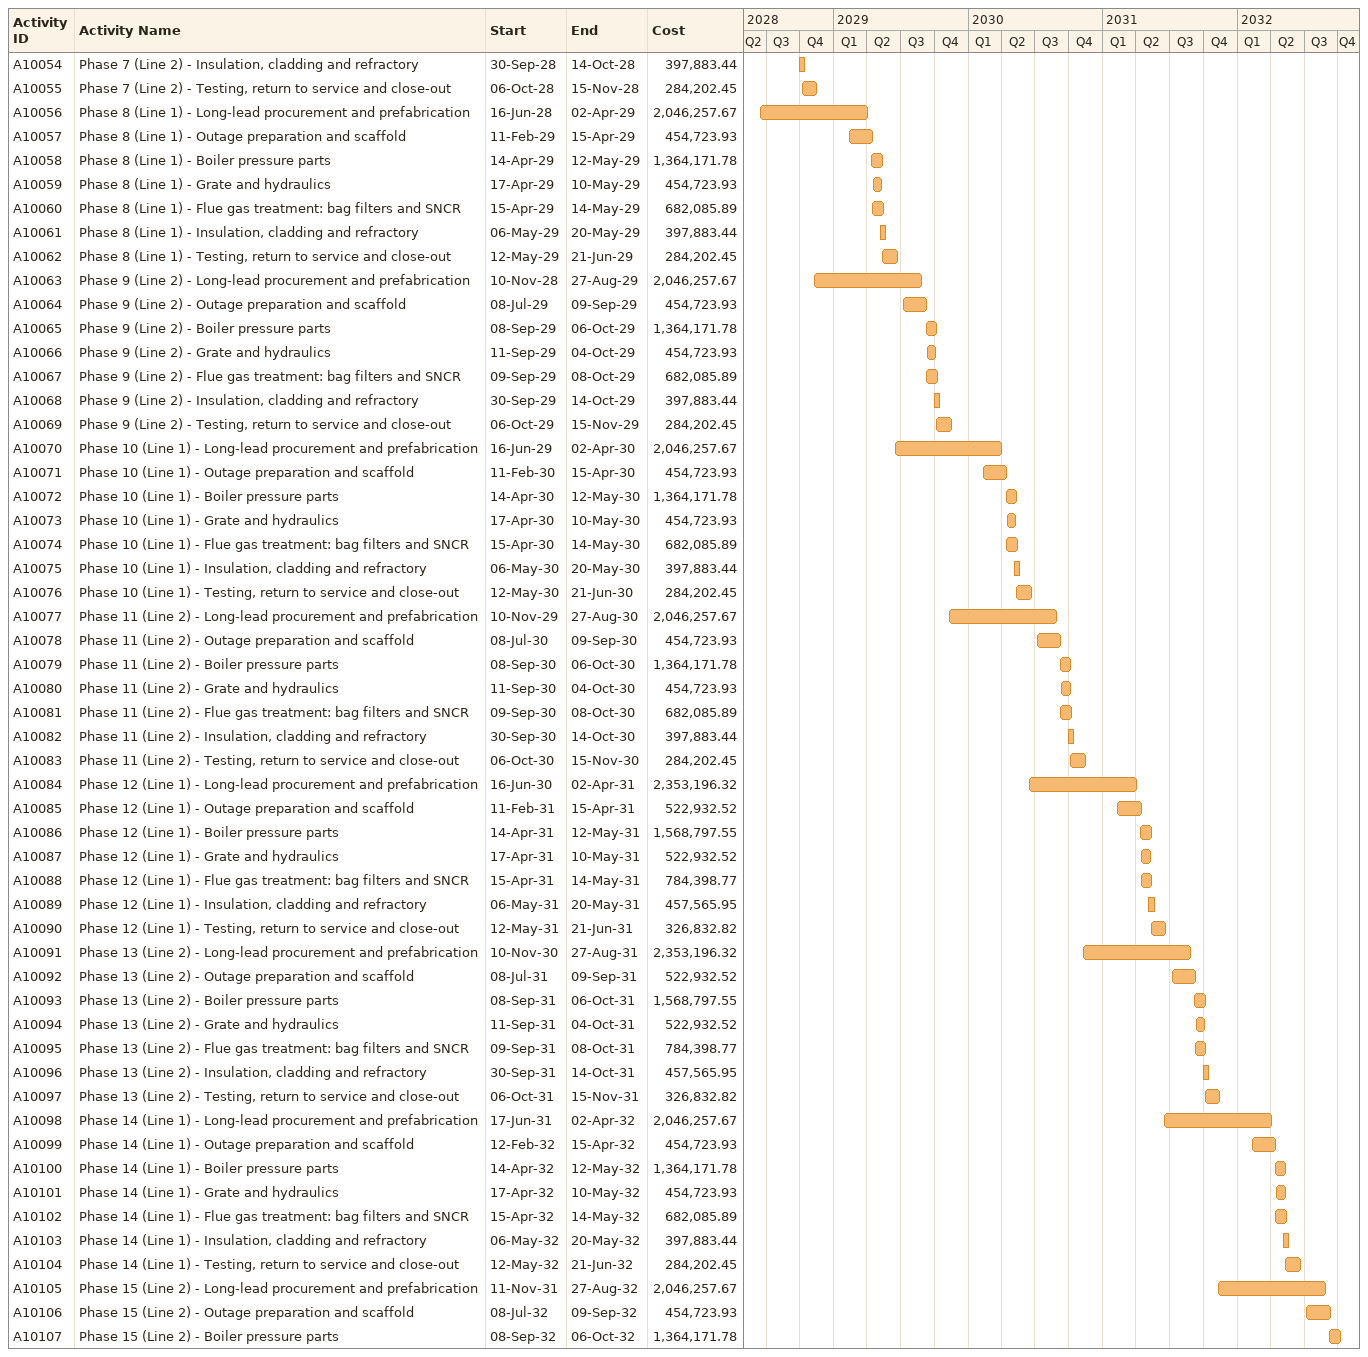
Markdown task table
| ID | Task | Start | Finish | Cost |
|---|---|---|---|---|
| A10054 | Phase 7 (Line 2) - Insulation, cladding and refractory | 2028-09-30 | 2028-10-14 | 397883.44 |
| A10055 | Phase 7 (Line 2) - Testing, return to service and close-out | 2028-10-06 | 2028-11-15 | 284202.45 |
| A10056 | Phase 8 (Line 1) - Long-lead procurement and prefabrication | 2028-06-16 | 2029-04-02 | 2046257.67 |
| A10057 | Phase 8 (Line 1) - Outage preparation and scaffold | 2029-02-11 | 2029-04-15 | 454723.93 |
| A10058 | Phase 8 (Line 1) - Boiler pressure parts | 2029-04-14 | 2029-05-12 | 1364171.78 |
| A10059 | Phase 8 (Line 1) - Grate and hydraulics | 2029-04-17 | 2029-05-10 | 454723.93 |
| A10060 | Phase 8 (Line 1) - Flue gas treatment: bag filters and SNCR | 2029-04-15 | 2029-05-14 | 682085.89 |
| A10061 | Phase 8 (Line 1) - Insulation, cladding and refractory | 2029-05-06 | 2029-05-20 | 397883.44 |
| A10062 | Phase 8 (Line 1) - Testing, return to service and close-out | 2029-05-12 | 2029-06-21 | 284202.45 |
| A10063 | Phase 9 (Line 2) - Long-lead procurement and prefabrication | 2028-11-10 | 2029-08-27 | 2046257.67 |
| A10064 | Phase 9 (Line 2) - Outage preparation and scaffold | 2029-07-08 | 2029-09-09 | 454723.93 |
| A10065 | Phase 9 (Line 2) - Boiler pressure parts | 2029-09-08 | 2029-10-06 | 1364171.78 |
| A10066 | Phase 9 (Line 2) - Grate and hydraulics | 2029-09-11 | 2029-10-04 | 454723.93 |
| A10067 | Phase 9 (Line 2) - Flue gas treatment: bag filters and SNCR | 2029-09-09 | 2029-10-08 | 682085.89 |
| A10068 | Phase 9 (Line 2) - Insulation, cladding and refractory | 2029-09-30 | 2029-10-14 | 397883.44 |
| A10069 | Phase 9 (Line 2) - Testing, return to service and close-out | 2029-10-06 | 2029-11-15 | 284202.45 |
| A10070 | Phase 10 (Line 1) - Long-lead procurement and prefabrication | 2029-06-16 | 2030-04-02 | 2046257.67 |
| A10071 | Phase 10 (Line 1) - Outage preparation and scaffold | 2030-02-11 | 2030-04-15 | 454723.93 |
| A10072 | Phase 10 (Line 1) - Boiler pressure parts | 2030-04-14 | 2030-05-12 | 1364171.78 |
| A10073 | Phase 10 (Line 1) - Grate and hydraulics | 2030-04-17 | 2030-05-10 | 454723.93 |
| A10074 | Phase 10 (Line 1) - Flue gas treatment: bag filters and SNCR | 2030-04-15 | 2030-05-14 | 682085.89 |
| A10075 | Phase 10 (Line 1) - Insulation, cladding and refractory | 2030-05-06 | 2030-05-20 | 397883.44 |
| A10076 | Phase 10 (Line 1) - Testing, return to service and close-out | 2030-05-12 | 2030-06-21 | 284202.45 |
| A10077 | Phase 11 (Line 2) - Long-lead procurement and prefabrication | 2029-11-10 | 2030-08-27 | 2046257.67 |
| A10078 | Phase 11 (Line 2) - Outage preparation and scaffold | 2030-07-08 | 2030-09-09 | 454723.93 |
| A10079 | Phase 11 (Line 2) - Boiler pressure parts | 2030-09-08 | 2030-10-06 | 1364171.78 |
| A10080 | Phase 11 (Line 2) - Grate and hydraulics | 2030-09-11 | 2030-10-04 | 454723.93 |
| A10081 | Phase 11 (Line 2) - Flue gas treatment: bag filters and SNCR | 2030-09-09 | 2030-10-08 | 682085.89 |
| A10082 | Phase 11 (Line 2) - Insulation, cladding and refractory | 2030-09-30 | 2030-10-14 | 397883.44 |
| A10083 | Phase 11 (Line 2) - Testing, return to service and close-out | 2030-10-06 | 2030-11-15 | 284202.45 |
| A10084 | Phase 12 (Line 1) - Long-lead procurement and prefabrication | 2030-06-16 | 2031-04-02 | 2353196.32 |
| A10085 | Phase 12 (Line 1) - Outage preparation and scaffold | 2031-02-11 | 2031-04-15 | 522932.52 |
| A10086 | Phase 12 (Line 1) - Boiler pressure parts | 2031-04-14 | 2031-05-12 | 1568797.55 |
| A10087 | Phase 12 (Line 1) - Grate and hydraulics | 2031-04-17 | 2031-05-10 | 522932.52 |
| A10088 | Phase 12 (Line 1) - Flue gas treatment: bag filters and SNCR | 2031-04-15 | 2031-05-14 | 784398.77 |
| A10089 | Phase 12 (Line 1) - Insulation, cladding and refractory | 2031-05-06 | 2031-05-20 | 457565.95 |
| A10090 | Phase 12 (Line 1) - Testing, return to service and close-out | 2031-05-12 | 2031-06-21 | 326832.82 |
| A10091 | Phase 13 (Line 2) - Long-lead procurement and prefabrication | 2030-11-10 | 2031-08-27 | 2353196.32 |
| A10092 | Phase 13 (Line 2) - Outage preparation and scaffold | 2031-07-08 | 2031-09-09 | 522932.52 |
| A10093 | Phase 13 (Line 2) - Boiler pressure parts | 2031-09-08 | 2031-10-06 | 1568797.55 |
| A10094 | Phase 13 (Line 2) - Grate and hydraulics | 2031-09-11 | 2031-10-04 | 522932.52 |
| A10095 | Phase 13 (Line 2) - Flue gas treatment: bag filters and SNCR | 2031-09-09 | 2031-10-08 | 784398.77 |
| A10096 | Phase 13 (Line 2) - Insulation, cladding and refractory | 2031-09-30 | 2031-10-14 | 457565.95 |
| A10097 | Phase 13 (Line 2) - Testing, return to service and close-out | 2031-10-06 | 2031-11-15 | 326832.82 |
| A10098 | Phase 14 (Line 1) - Long-lead procurement and prefabrication | 2031-06-17 | 2032-04-02 | 2046257.67 |
| A10099 | Phase 14 (Line 1) - Outage preparation and scaffold | 2032-02-12 | 2032-04-15 | 454723.93 |
| A10100 | Phase 14 (Line 1) - Boiler pressure parts | 2032-04-14 | 2032-05-12 | 1364171.78 |
| A10101 | Phase 14 (Line 1) - Grate and hydraulics | 2032-04-17 | 2032-05-10 | 454723.93 |
| A10102 | Phase 14 (Line 1) - Flue gas treatment: bag filters and SNCR | 2032-04-15 | 2032-05-14 | 682085.89 |
| A10103 | Phase 14 (Line 1) - Insulation, cladding and refractory | 2032-05-06 | 2032-05-20 | 397883.44 |
| A10104 | Phase 14 (Line 1) - Testing, return to service and close-out | 2032-05-12 | 2032-06-21 | 284202.45 |
| A10105 | Phase 15 (Line 2) - Long-lead procurement and prefabrication | 2031-11-11 | 2032-08-27 | 2046257.67 |
| A10106 | Phase 15 (Line 2) - Outage preparation and scaffold | 2032-07-08 | 2032-09-09 | 454723.93 |
| A10107 | Phase 15 (Line 2) - Boiler pressure parts | 2032-09-08 | 2032-10-06 | 1364171.78 |
